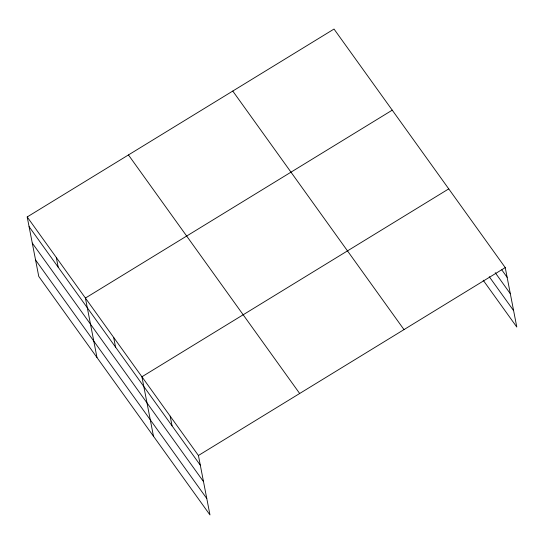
<?xml version="1.0" encoding="UTF-8"?>
<svg xmlns="http://www.w3.org/2000/svg" width="544" height="544" viewBox="0 0 544 544"><rect width="100%" height="100%" fill="white"/><g stroke="black" fill="none" stroke-linecap="round" stroke-linejoin="round"><path stroke-width="0.82" d="M27.2 216.947L198.424 455.498L209.977 514.95L38.753 276.4L27.2 216.947L334.023 29.05L505.247 267.6L516.8 327.053L483.188 280.228M392.238 110.16L85.415 298.058L96.975 357.503M448.739 188.884L141.923 376.774L153.476 436.227M198.424 455.498L505.247 267.6M501.772 269.844L507.13 277.311M495.224 272.687L510.32 293.726M489.253 276.706L513.611 310.638M232.771 91.059L403.995 329.61M128.452 154.945L299.676 393.496M29.084 226.651L200.308 465.202M32.28 243.073L203.504 481.624M35.564 259.984L206.788 498.535M170.17 416.14L172.06 425.843M113.669 337.416L115.552 347.12M56.311 257.502L58.194 267.206"/></g></svg>
